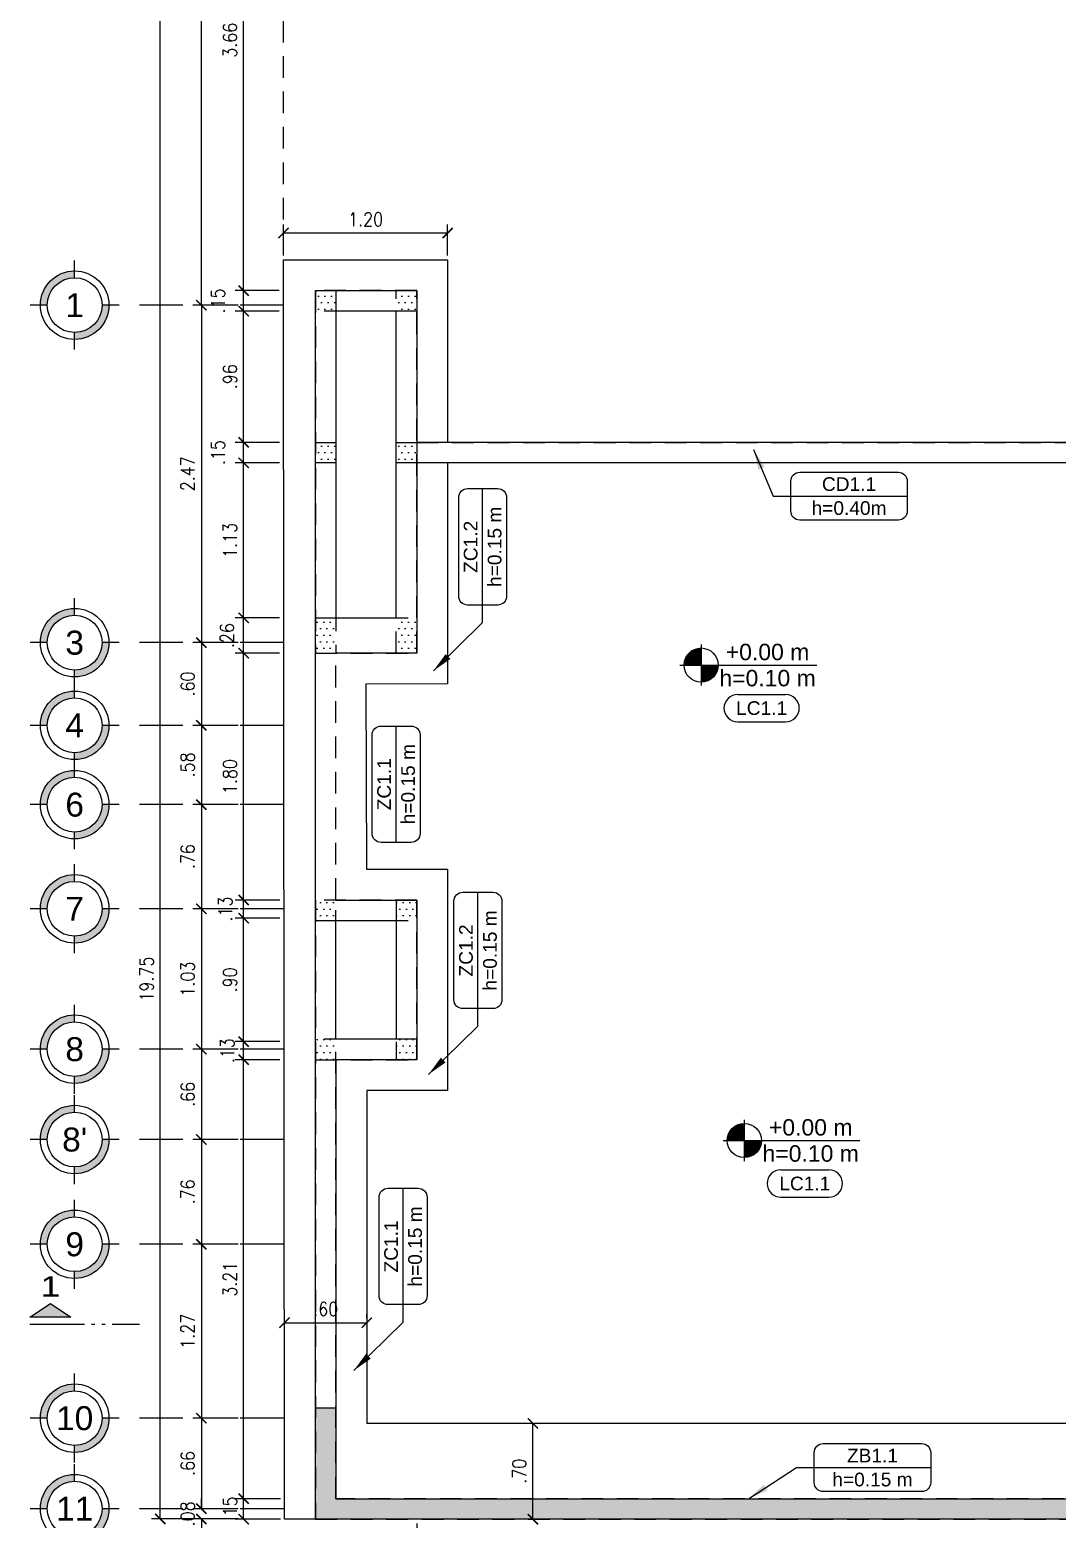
# Model space of a CAD drawing. Header units: millimetres. Extents: x -2.2 to 45.5, y -6.4 to 21.6.
# Drawn here: x -2.19 to 5.31, y -0.07 to 10.8 of the extents above; entities that cross this region are included whole.
import ezdxf
from ezdxf.enums import TextEntityAlignment as Align

# ---------------------------------------------------------------- set-up
doc = ezdxf.new("R2010")
doc.units = ezdxf.units.MM
doc.header["$LTSCALE"] = 0.05
doc.linetypes.add('DASHDOT2', pattern=[12.7, 6.35, -3.175, 0, -3.175])
doc.linetypes.add('HIDDEN2', pattern=[4.7625, 3.175, -1.5875])
for name, color, linetype in [('ACOTADO', 2, 'Continuous'), ('CANT_INVIS', 2, 'HIDDEN2'), ('CIMENTACIÓN$0$CANT_VIS', 3, 'Continuous'), ('EJES', 1, 'DASHDOT2'), ('PLANTA BAJA$0$CONT_CORTE', 2, 'HIDDEN2'), ('PLANTA BAJA$0$PRETIL', 2, 'HIDDEN2'), ('TXT_IND', 2, 'Continuous')]:
    doc.layers.add(name, color=color, linetype=linetype)
doc.styles.add('ACOTAMIENTOS', font='romans.shx', dxfattribs={"width": 0.85})
doc.styles.add('ARIAL', font='arial.ttf')
doc.styles.get("Standard").update_dxf_attribs({"font": 'romans.shx'})
doc.dimstyles.new('ACOTA_50', dxfattribs={"dimscale": 0.05, "dimtxt": 2, "dimasz": 1.5, "dimexe": 1.25, "dimexo": 0.625, "dimgap": 1, "dimtad": 1, "dimzin": 4, "dimdsep": 46, "dimtxsty": 'ACOTAMIENTOS', "dimblk1": 'ARCHTICK', "dimblk2": 'ARCHTICK', "dimsah": 1, "dimcen": 1.5, "dimclrd": 1, "dimclre": 1, "dimclrt": 256, "dimadec": 0, "dimazin": 0, "dimtfac": 1, "dimtofl": 0, "dimtmove": 2, "dimatfit": 3, "dimfxl": 0, "dimtolj": 1, "dimtzin": 0, "dimarcsym": 0})
pattern_1 = [(0, (0.00875, 0), (0.0238125, 0.047625), [0, -0.047625])]
pattern_2 = [(0, (0.0325, 0), (0.0238125, 0.047625), [0, -0.047625])]

# ---------------------------------------------------------------- blocks, each defined once
blk = doc.blocks.new('EJE')
at = {"layer": 'EJES', "linetype": 'Continuous'}
for points in [[(-0.25, 0), (-0.2, 0, -0.414214), (0, 0.2), (0, 0.25, 0.414214)], [(0.25, 0), (0.2, 0, -0.414214), (0, -0.2), (0, -0.25, 0.414214)]]:
    blk.add_hatch(color=256, dxfattribs=at).paths.add_polyline_path(points)
at = {"layer": 'EJES', "color": 1, "linetype": 'Continuous'}
for p, q in [((0, 0.2), (0, 0.325)), ((-0.2, 0), (-0.325, 0)), ((0.325, 0), (0.2, 0)), ((0, -0.325), (0, -0.2))]:
    blk.add_line(p, q, dxfattribs=at)
at = {"layer": 'EJES', "color": 3, "linetype": 'Continuous'}
for radius in [0.25, 0.2]:
    blk.add_circle((0, 0), radius, dxfattribs=at)
at = {"layer": 'EJES', "color": 4, "linetype": 'Continuous', "style": 'ARIAL'}
blk.add_attdef('EJE', text='', height=0.175, dxfattribs=at).set_placement((0, 0), align=Align.MIDDLE_CENTER)
blk = doc.blocks.new('_ARCHTICK')
at = {"color": 0, "linetype": 'ByBlock', "const_width": 0.15}
blk.add_lwpolyline([(-0.5, -0.5), (0.5, 0.5)], dxfattribs=at)
blk = doc.blocks.new('*D45')
at = {"layer": 'ACOTADO', "color": 1, "lineweight": -2}
for p, q in [((-0.673, 8.792), (-1.004, 8.792)), ((-0.941, 8.792), (-0.941, 6.327)), ((-0.673, 6.327), (-1.004, 6.327))]:
    blk.add_line(p, q, dxfattribs=at)
at = {"layer": 'DEFPOINTS', "color": 0}
for p in [(-0.641, 8.792), (-0.941, 6.327), (-0.641, 6.327)]:
    blk.add_point(p, dxfattribs=at)
at = {"layer": 'ACOTADO', "color": 1, "lineweight": -2, "xscale": 0.07500000000000001, "yscale": 0.07500000000000001, "zscale": 0.07500000000000001}
for p, rotation in [((-0.941, 8.792), 90), ((-0.941, 6.327), 270)]:
    blk.add_blockref('_ARCHTICK', p, dxfattribs=dict(at, rotation=rotation))
at = {"layer": 'ACOTADO', "insert": (-1.041, 7.56), "char_height": 0.1, "attachment_point": 5, "rotation": 90, "style": 'ACOTAMIENTOS'}
blk.add_mtext('\\A1;2.47', dxfattribs=at)
blk = doc.blocks.new('*D46')
at = {"layer": 'ACOTADO', "color": 1, "lineweight": -2}
for p, q in [((-0.673, 6.327), (-1.004, 6.327)), ((-0.941, 6.327), (-0.941, 5.723)), ((-0.673, 5.723), (-1.004, 5.723))]:
    blk.add_line(p, q, dxfattribs=at)
at = {"layer": 'DEFPOINTS', "color": 0}
for p in [(-0.641, 6.327), (-0.941, 5.723), (-0.641, 5.723)]:
    blk.add_point(p, dxfattribs=at)
at = {"layer": 'ACOTADO', "color": 1, "lineweight": -2, "xscale": 0.07500000000000001, "yscale": 0.07500000000000001, "zscale": 0.07500000000000001}
for p, rotation in [((-0.941, 6.327), 90), ((-0.941, 5.723), 270)]:
    blk.add_blockref('_ARCHTICK', p, dxfattribs=dict(at, rotation=rotation))
at = {"layer": 'ACOTADO', "insert": (-1.041, 6.025), "char_height": 0.1, "attachment_point": 5, "rotation": 90, "style": 'ACOTAMIENTOS'}
blk.add_mtext('\\A1;.60', dxfattribs=at)
blk = doc.blocks.new('*D47')
at = {"layer": 'ACOTADO', "color": 1, "lineweight": -2}
for p, q in [((-0.673, 5.723), (-1.004, 5.723)), ((-0.941, 5.723), (-0.941, 5.144)), ((-0.673, 5.144), (-1.004, 5.144))]:
    blk.add_line(p, q, dxfattribs=at)
at = {"layer": 'DEFPOINTS', "color": 0}
for p in [(-0.641, 5.723), (-0.941, 5.144), (-0.641, 5.144)]:
    blk.add_point(p, dxfattribs=at)
at = {"layer": 'ACOTADO', "color": 1, "lineweight": -2, "xscale": 0.07500000000000001, "yscale": 0.07500000000000001, "zscale": 0.07500000000000001}
for p, rotation in [((-0.941, 5.723), 90), ((-0.941, 5.144), 270)]:
    blk.add_blockref('_ARCHTICK', p, dxfattribs=dict(at, rotation=rotation))
at = {"layer": 'ACOTADO', "insert": (-1.041, 5.434), "char_height": 0.1, "attachment_point": 5, "rotation": 90, "style": 'ACOTAMIENTOS'}
blk.add_mtext('\\A1;.58', dxfattribs=at)
blk = doc.blocks.new('*D48')
at = {"layer": 'ACOTADO', "color": 1, "lineweight": -2}
for p, q in [((-0.673, 5.144), (-1.004, 5.144)), ((-0.941, 5.144), (-0.941, 4.383)), ((-0.673, 4.383), (-1.004, 4.383))]:
    blk.add_line(p, q, dxfattribs=at)
at = {"layer": 'DEFPOINTS', "color": 0}
for p in [(-0.641, 5.144), (-0.941, 4.383), (-0.641, 4.383)]:
    blk.add_point(p, dxfattribs=at)
at = {"layer": 'ACOTADO', "color": 1, "lineweight": -2, "xscale": 0.07500000000000001, "yscale": 0.07500000000000001, "zscale": 0.07500000000000001}
for p, rotation in [((-0.941, 5.144), 90), ((-0.941, 4.383), 270)]:
    blk.add_blockref('_ARCHTICK', p, dxfattribs=dict(at, rotation=rotation))
at = {"layer": 'ACOTADO', "insert": (-1.041, 4.764), "char_height": 0.1, "attachment_point": 5, "rotation": 90, "style": 'ACOTAMIENTOS'}
blk.add_mtext('\\A1;.76', dxfattribs=at)
blk = doc.blocks.new('*D49')
at = {"layer": 'ACOTADO', "color": 1, "lineweight": -2}
for p, q in [((-0.673, 4.383), (-1.004, 4.383)), ((-0.941, 4.383), (-0.941, 3.358)), ((-0.673, 3.358), (-1.004, 3.358))]:
    blk.add_line(p, q, dxfattribs=at)
at = {"layer": 'DEFPOINTS', "color": 0}
for p in [(-0.641, 4.383), (-0.941, 3.358), (-0.641, 3.358)]:
    blk.add_point(p, dxfattribs=at)
at = {"layer": 'ACOTADO', "color": 1, "lineweight": -2, "xscale": 0.07500000000000001, "yscale": 0.07500000000000001, "zscale": 0.07500000000000001}
for p, rotation in [((-0.941, 4.383), 90), ((-0.941, 3.358), 270)]:
    blk.add_blockref('_ARCHTICK', p, dxfattribs=dict(at, rotation=rotation))
at = {"layer": 'ACOTADO', "insert": (-1.041, 3.87), "char_height": 0.1, "attachment_point": 5, "rotation": 90, "style": 'ACOTAMIENTOS'}
blk.add_mtext('\\A1;1.03', dxfattribs=at)
blk = doc.blocks.new('*D50')
at = {"layer": 'ACOTADO', "color": 1, "lineweight": -2}
for p, q in [((-0.673, 3.358), (-1.004, 3.358)), ((-0.941, 3.358), (-0.941, 2.698)), ((-0.673, 2.698), (-1.004, 2.698))]:
    blk.add_line(p, q, dxfattribs=at)
at = {"layer": 'DEFPOINTS', "color": 0}
for p in [(-0.641, 3.358), (-0.941, 2.698), (-0.641, 2.698)]:
    blk.add_point(p, dxfattribs=at)
at = {"layer": 'ACOTADO', "color": 1, "lineweight": -2, "xscale": 0.07500000000000001, "yscale": 0.07500000000000001, "zscale": 0.07500000000000001}
for p, rotation in [((-0.941, 3.358), 90), ((-0.941, 2.698), 270)]:
    blk.add_blockref('_ARCHTICK', p, dxfattribs=dict(at, rotation=rotation))
at = {"layer": 'ACOTADO', "insert": (-1.041, 3.028), "char_height": 0.1, "attachment_point": 5, "rotation": 90, "style": 'ACOTAMIENTOS'}
blk.add_mtext('\\A1;.66', dxfattribs=at)
blk = doc.blocks.new('*D51')
at = {"layer": 'ACOTADO', "color": 1, "lineweight": -2}
for p, q in [((-0.673, 2.698), (-1.004, 2.698)), ((-0.941, 2.698), (-0.941, 1.933)), ((-0.673, 1.933), (-1.004, 1.933))]:
    blk.add_line(p, q, dxfattribs=at)
at = {"layer": 'DEFPOINTS', "color": 0}
for p in [(-0.641, 2.698), (-0.941, 1.933), (-0.641, 1.933)]:
    blk.add_point(p, dxfattribs=at)
at = {"layer": 'ACOTADO', "color": 1, "lineweight": -2, "xscale": 0.07500000000000001, "yscale": 0.07500000000000001, "zscale": 0.07500000000000001}
for p, rotation in [((-0.941, 2.698), 90), ((-0.941, 1.933), 270)]:
    blk.add_blockref('_ARCHTICK', p, dxfattribs=dict(at, rotation=rotation))
at = {"layer": 'ACOTADO', "insert": (-1.041, 2.316), "char_height": 0.1, "attachment_point": 5, "rotation": 90, "style": 'ACOTAMIENTOS'}
blk.add_mtext('\\A1;.76', dxfattribs=at)
blk = doc.blocks.new('*D52')
at = {"layer": 'ACOTADO', "color": 1, "lineweight": -2}
for p, q in [((-0.673, 1.933), (-1.004, 1.933)), ((-0.941, 1.933), (-0.941, 0.663)), ((-0.673, 0.663), (-1.004, 0.663))]:
    blk.add_line(p, q, dxfattribs=at)
at = {"layer": 'DEFPOINTS', "color": 0}
for p in [(-0.641, 1.933), (-0.941, 0.663), (-0.641, 0.663)]:
    blk.add_point(p, dxfattribs=at)
at = {"layer": 'ACOTADO', "color": 1, "lineweight": -2, "xscale": 0.07500000000000001, "yscale": 0.07500000000000001, "zscale": 0.07500000000000001}
for p, rotation in [((-0.941, 1.933), 90), ((-0.941, 0.663), 270)]:
    blk.add_blockref('_ARCHTICK', p, dxfattribs=dict(at, rotation=rotation))
at = {"layer": 'ACOTADO', "insert": (-1.041, 1.298), "char_height": 0.1, "attachment_point": 5, "rotation": 90, "style": 'ACOTAMIENTOS'}
blk.add_mtext('\\A1;1.27', dxfattribs=at)
blk = doc.blocks.new('*D53')
at = {"layer": 'ACOTADO', "color": 1, "lineweight": -2}
for p, q in [((-0.673, 0.663), (-1.004, 0.663)), ((-0.941, 0.663), (-0.941, 0.002)), ((-0.673, 0.002), (-1.004, 0.002))]:
    blk.add_line(p, q, dxfattribs=at)
at = {"layer": 'DEFPOINTS', "color": 0}
for p in [(-0.641, 0.663), (-0.941, 0.002), (-0.641, 0.002)]:
    blk.add_point(p, dxfattribs=at)
at = {"layer": 'ACOTADO', "color": 1, "lineweight": -2, "xscale": 0.07500000000000001, "yscale": 0.07500000000000001, "zscale": 0.07500000000000001}
for p, rotation in [((-0.941, 0.663), 90), ((-0.941, 0.002), 270)]:
    blk.add_blockref('_ARCHTICK', p, dxfattribs=dict(at, rotation=rotation))
at = {"layer": 'ACOTADO', "insert": (-1.041, 0.332), "char_height": 0.1, "attachment_point": 5, "rotation": 90, "style": 'ACOTAMIENTOS'}
blk.add_mtext('\\A1;.66', dxfattribs=at)
blk = doc.blocks.new('*D54')
at = {"layer": 'ACOTADO', "color": 1, "lineweight": -2}
for p, q in [((-0.673, 0.002), (-1.004, 0.002)), ((-0.941, 0.002), (-0.941, 0.077)), ((-0.673, -0.073), (-1.004, -0.073)), ((-0.941, -0.073), (-0.941, -0.148))]:
    blk.add_line(p, q, dxfattribs=at)
at = {"layer": 'DEFPOINTS', "color": 0}
for p in [(-0.641, 0.002), (-0.941, -0.073), (-0.641, -0.073)]:
    blk.add_point(p, dxfattribs=at)
at = {"layer": 'ACOTADO', "color": 1, "lineweight": -2, "xscale": 0.07500000000000001, "yscale": 0.07500000000000001, "zscale": 0.07500000000000001}
for p, rotation in [((-0.941, 0.002), 270), ((-0.941, -0.073), 90)]:
    blk.add_blockref('_ARCHTICK', p, dxfattribs=dict(at, rotation=rotation))
at = {"layer": 'ACOTADO', "insert": (-1.041, -0.036), "char_height": 0.1, "attachment_point": 5, "rotation": 90, "style": 'ACOTAMIENTOS'}
blk.add_mtext('\\A1;.08', dxfattribs=at)
blk = doc.blocks.new('*D56')
at = {"layer": 'ACOTADO', "color": 1, "lineweight": -2}
for p, q in [((-0.973, 19.675), (-1.304, 19.675)), ((-1.241, -0.073), (-1.241, 19.675)), ((-0.973, -0.073), (-1.304, -0.073))]:
    blk.add_line(p, q, dxfattribs=at)
at = {"layer": 'DEFPOINTS', "color": 0}
for p in [(-1.241, 19.675), (-0.941, 19.675), (-0.941, -0.073)]:
    blk.add_point(p, dxfattribs=at)
at = {"layer": 'ACOTADO', "color": 1, "lineweight": -2, "xscale": 0.07500000000000001, "yscale": 0.07500000000000001, "zscale": 0.07500000000000001}
for p, rotation in [((-1.241, 19.675), 90), ((-1.241, -0.073), 270)]:
    blk.add_blockref('_ARCHTICK', p, dxfattribs=dict(at, rotation=rotation))
at = {"layer": 'ACOTADO', "insert": (-1.341, 3.87), "char_height": 0.1, "attachment_point": 5, "rotation": 90, "style": 'ACOTAMIENTOS'}
blk.add_mtext('\\A1;19.75', dxfattribs=at)
blk = doc.blocks.new('*D71')
at = {"layer": 'ACOTADO', "color": 1, "lineweight": -2}
for p, q in [((-0.673, 19.675), (-1.004, 19.675)), ((-0.941, 8.792), (-0.941, 19.675)), ((-0.673, 8.792), (-1.004, 8.792))]:
    blk.add_line(p, q, dxfattribs=at)
at = {"layer": 'DEFPOINTS', "color": 0}
for p in [(-0.941, 19.675), (-0.641, 19.675), (-0.641, 8.792)]:
    blk.add_point(p, dxfattribs=at)
at = {"layer": 'ACOTADO', "color": 1, "lineweight": -2, "xscale": 0.07500000000000001, "yscale": 0.07500000000000001, "zscale": 0.07500000000000001}
for p, rotation in [((-0.941, 19.675), 90), ((-0.941, 8.792), 270)]:
    blk.add_blockref('_ARCHTICK', p, dxfattribs=dict(at, rotation=rotation))
at = {"layer": 'ACOTADO', "insert": (-1.041, 15.379), "char_height": 0.1, "attachment_point": 5, "rotation": 90, "style": 'ACOTAMIENTOS'}
blk.add_mtext('\\A1;10.88', dxfattribs=at)
blk = doc.blocks.new('*D72')
at = {"layer": 'ACOTADO', "color": 1, "lineweight": -2}
for p, q in [((0.632, -0.106), (0.632, -0.438)), ((12.343, -0.106), (12.343, -0.438)), ((0.632, -0.375), (12.343, -0.375))]:
    blk.add_line(p, q, dxfattribs=at)
at = {"layer": 'DEFPOINTS', "color": 0}
for p in [(0.632, -0.075), (12.343, -0.075), (12.343, -0.375)]:
    blk.add_point(p, dxfattribs=at)
at = {"layer": 'ACOTADO', "color": 1, "lineweight": -2, "xscale": 0.07500000000000001, "yscale": 0.07500000000000001, "zscale": 0.07500000000000001, "rotation": 180}
blk.add_blockref('_ARCHTICK', (0.632, -0.375), dxfattribs=at)
at = {"layer": 'ACOTADO', "color": 1, "lineweight": -2, "xscale": 0.07500000000000001, "yscale": 0.07500000000000001, "zscale": 0.07500000000000001}
blk.add_blockref('_ARCHTICK', (12.343, -0.375), dxfattribs=at)
at = {"layer": 'ACOTADO', "insert": (6.488, -0.275), "char_height": 0.1, "attachment_point": 5, "style": 'ACOTAMIENTOS'}
blk.add_mtext('\\A1;11.71', dxfattribs=at)
blk = doc.blocks.new('CORTE')
at = {"layer": 'TXT_IND'}
blk.add_hatch(color=7, dxfattribs=at).paths.add_polyline_path([(-0.8, 0.05), (-0.5, 0.05), (-0.65, 0.15)])
at = {"layer": 'TXT_IND', "color": 7}
for p, q in [((-0.8, 0), (-0.4, 0)), ((-0.35, 0), (-0.325, 0)), ((-0.275, 0), (-0.25, 0)), ((-0.2, 0), (0, 0))]:
    blk.add_line(p, q, dxfattribs=at)
blk.add_lwpolyline([(-0.8, 0.05), (-0.65, 0.15), (-0.5, 0.05)], close=True, dxfattribs=at)
at = {"layer": 'TXT_IND', "color": 7, "style": 'ARIAL', "text_generation_flag": 6, "width": 1.25}
blk.add_attdef('1', text='', height=0.15, rotation=180, dxfattribs=at).set_placement((-0.65, 0.275), align=Align.MIDDLE_CENTER)
blk = doc.blocks.new('NIVEL-PLANTA')
at = {"layer": 'TXT_IND'}
for points in [[(-0.47, 0), (-0.345, 0), (-0.345, 0.125, 0.414214)], [(-0.345, -0.125, 0.414214), (-0.22, 0), (-0.345, 0)]]:
    blk.add_hatch(color=1, dxfattribs=at).paths.add_polyline_path(points)
for p, q in [((-0.345, 0.15), (-0.345, -0.15)), ((-0.5, 0), (0.5, 0)), ((-0.22, 0), (0.5, 0))]:
    blk.add_line(p, q, dxfattribs=at)
at = {"layer": 'TXT_IND', "color": 3}
blk.add_circle((-0.345, 0), 0.125, dxfattribs=at)
at = {"layer": 'TXT_IND', "style": 'ARIAL'}
blk.add_attdef('NIVEL', text='', height=0.12, dxfattribs=at).set_placement((0.14, 0), align=Align.BOTTOM_CENTER)
at = {"layer": 'TXT_IND', "style": 'ARIAL', "width": 0.95}
blk.add_attdef('PERALTE', text='', height=0.12, dxfattribs=at).set_placement((0.14, -0.191), align=Align.BOTTOM_CENTER)
blk = doc.blocks.new('ETIQUETA')
at = {"layer": 'TXT_IND', "color": 3}
for p, q in [((-0.175, 0.2), (0.175, 0.2)), ((-0.175, 0), (0.175, 0))]:
    blk.add_line(p, q, dxfattribs=at)
for centre, start, end in [((-0.175, 0.1), 90, 270), ((0.175, 0.1), 270, 90)]:
    blk.add_arc(centre, 0.1, start, end, dxfattribs=at)
at = {"layer": 'TXT_IND', "color": 4, "style": 'ARIAL'}
blk.add_attdef('TEXTO', text='', height=0.1, dxfattribs=at).set_placement((0, 0.1), align=Align.MIDDLE_CENTER)
blk = doc.blocks.new('ETZ')
at = {"layer": 'TXT_IND', "color": 1}
blk.add_line((-0.425, 0), (0.425, 0), dxfattribs=at)
at = {"layer": 'TXT_IND', "color": 2}
blk.add_lwpolyline([(-0.36, -0.175, -0.4142136), (-0.425, -0.11), (-0.425, 0.11, -0.4142136), (-0.36, 0.175), (0.36, 0.175, -0.4142136), (0.425, 0.11), (0.425, -0.11, -0.4142136), (0.36, -0.175)], format="xyb", close=True, dxfattribs=at)
at = {"layer": 'TXT_IND', "color": 3, "width": 0.95}
for tag, p in [('ZAPATA', (0, 0.0875)), ('h=', (0, -0.0875))]:
    blk.add_attdef(tag, text='', height=0.1, rotation=0.00023, dxfattribs=at).set_placement(p, align=Align.MIDDLE_CENTER)
blk = doc.blocks.new('*D115')
at = {"layer": 'ACOTADO', "color": 1, "lineweight": -2}
for p, q in [((-0.341, 9.154), (-0.341, 9.381)), ((0.857, 9.154), (0.857, 9.381)), ((-0.341, 9.319), (0.857, 9.319))]:
    blk.add_line(p, q, dxfattribs=at)
at = {"layer": 'DEFPOINTS', "color": 0}
for p in [(0.857, 9.319), (-0.341, 9.123), (0.857, 9.123)]:
    blk.add_point(p, dxfattribs=at)
at = {"layer": 'ACOTADO', "color": 1, "lineweight": -2, "xscale": 0.07500000000000001, "yscale": 0.07500000000000001, "zscale": 0.07500000000000001, "rotation": 180}
blk.add_blockref('_ARCHTICK', (-0.341, 9.319), dxfattribs=at)
at = {"layer": 'ACOTADO', "color": 1, "lineweight": -2, "xscale": 0.07500000000000001, "yscale": 0.07500000000000001, "zscale": 0.07500000000000001}
blk.add_blockref('_ARCHTICK', (0.857, 9.319), dxfattribs=at)
at = {"layer": 'ACOTADO', "insert": (0.258, 9.419), "char_height": 0.1, "attachment_point": 5, "style": 'ACOTAMIENTOS'}
blk.add_mtext('\\A1;1.20', dxfattribs=at)
blk = doc.blocks.new('*D142')
at = {"layer": 'ACOTADO', "color": 1, "lineweight": -2}
for p, q in [((1.449, 0.625), (1.418, 0.625)), ((1.48, -0.075), (1.48, 0.625)), ((1.449, -0.075), (1.418, -0.075))]:
    blk.add_line(p, q, dxfattribs=at)
at = {"layer": 'DEFPOINTS', "color": 0}
for p in [(1.48, 0.625), (1.48, 0.625), (1.48, -0.075)]:
    blk.add_point(p, dxfattribs=at)
at = {"layer": 'ACOTADO', "color": 1, "lineweight": -2, "xscale": 0.07500000000000001, "yscale": 0.07500000000000001, "zscale": 0.07500000000000001}
for p, rotation in [((1.48, 0.625), 90), ((1.48, -0.075), 270)]:
    blk.add_blockref('_ARCHTICK', p, dxfattribs=dict(at, rotation=rotation))
at = {"layer": 'ACOTADO', "insert": (1.38, 0.275), "char_height": 0.1, "attachment_point": 5, "rotation": 90, "style": 'ACOTAMIENTOS'}
blk.add_mtext('\\A1;.70', dxfattribs=at)
blk = doc.blocks.new('*D143')
at = {"layer": 'ACOTADO', "color": 1, "lineweight": -2}
for p, q in [((-0.334, 1.391), (-0.334, 1.422)), ((0.267, 1.391), (0.267, 1.422)), ((-0.334, 1.36), (0.267, 1.36))]:
    blk.add_line(p, q, dxfattribs=at)
at = {"layer": 'DEFPOINTS', "color": 0}
for p in [(-0.334, 1.36), (0.267, 1.36), (0.267, 1.36)]:
    blk.add_point(p, dxfattribs=at)
at = {"layer": 'ACOTADO', "color": 1, "lineweight": -2, "xscale": 0.07500000000000001, "yscale": 0.07500000000000001, "zscale": 0.07500000000000001, "rotation": 180}
blk.add_blockref('_ARCHTICK', (-0.334, 1.36), dxfattribs=at)
at = {"layer": 'ACOTADO', "color": 1, "lineweight": -2, "xscale": 0.07500000000000001, "yscale": 0.07500000000000001, "zscale": 0.07500000000000001}
blk.add_blockref('_ARCHTICK', (0.267, 1.36), dxfattribs=at)
at = {"layer": 'ACOTADO', "insert": (-0.033, 1.46), "char_height": 0.1, "attachment_point": 5, "style": 'ACOTAMIENTOS'}
blk.add_mtext('\\A1;.60', dxfattribs=at)
blk = doc.blocks.new('*D204')
at = {"layer": 'ACOTADO', "color": 1, "lineweight": -2}
for p, q in [((-0.364, 0.075), (-0.695, 0.075)), ((-0.632, -0.075), (-0.632, 0.075)), ((-0.364, -0.075), (-0.695, -0.075))]:
    blk.add_line(p, q, dxfattribs=at)
at = {"layer": 'DEFPOINTS', "color": 0}
for p in [(-0.632, 0.075), (-0.333, 0.075), (-0.333, -0.075)]:
    blk.add_point(p, dxfattribs=at)
at = {"layer": 'ACOTADO', "color": 1, "lineweight": -2, "xscale": 0.07500000000000001, "yscale": 0.07500000000000001, "zscale": 0.07500000000000001}
for p, rotation in [((-0.632, 0.075), 90), ((-0.632, -0.075), 270)]:
    blk.add_blockref('_ARCHTICK', p, dxfattribs=dict(at, rotation=rotation))
at = {"layer": 'ACOTADO', "insert": (-0.731, 0), "char_height": 0.1, "attachment_point": 5, "rotation": 90, "style": 'ACOTAMIENTOS'}
blk.add_mtext('\\A1;.15', dxfattribs=at)
blk = doc.blocks.new('*D205')
at = {"layer": 'ACOTADO', "color": 1, "lineweight": -2}
for p, q in [((-0.367, 3.281), (-0.695, 3.281)), ((-0.632, 0.075), (-0.632, 3.281)), ((-0.364, 0.075), (-0.695, 0.075))]:
    blk.add_line(p, q, dxfattribs=at)
at = {"layer": 'DEFPOINTS', "color": 0}
for p in [(-0.632, 3.281), (-0.336, 3.281), (-0.333, 0.075)]:
    blk.add_point(p, dxfattribs=at)
at = {"layer": 'ACOTADO', "color": 1, "lineweight": -2, "xscale": 0.07500000000000001, "yscale": 0.07500000000000001, "zscale": 0.07500000000000001}
for p, rotation in [((-0.632, 3.281), 90), ((-0.632, 0.075), 270)]:
    blk.add_blockref('_ARCHTICK', p, dxfattribs=dict(at, rotation=rotation))
at = {"layer": 'ACOTADO', "insert": (-0.732, 1.678), "char_height": 0.1, "attachment_point": 5, "rotation": 90, "style": 'ACOTAMIENTOS'}
blk.add_mtext('\\A1;3.21', dxfattribs=at)
blk = doc.blocks.new('*D206')
at = {"layer": 'ACOTADO', "color": 1, "lineweight": -2}
for p, q in [((-0.367, 3.413), (-0.695, 3.413)), ((-0.632, 3.281), (-0.632, 3.413)), ((-0.367, 3.281), (-0.695, 3.281))]:
    blk.add_line(p, q, dxfattribs=at)
at = {"layer": 'DEFPOINTS', "color": 0}
for p in [(-0.632, 3.413), (-0.336, 3.413), (-0.336, 3.281)]:
    blk.add_point(p, dxfattribs=at)
at = {"layer": 'ACOTADO', "color": 1, "lineweight": -2, "xscale": 0.07500000000000001, "yscale": 0.07500000000000001, "zscale": 0.07500000000000001}
for p, rotation in [((-0.632, 3.413), 90), ((-0.632, 3.281), 270)]:
    blk.add_blockref('_ARCHTICK', p, dxfattribs=dict(at, rotation=rotation))
at = {"layer": 'ACOTADO', "insert": (-0.752, 3.347), "char_height": 0.1, "attachment_point": 5, "rotation": 90, "style": 'ACOTAMIENTOS'}
blk.add_mtext('\\A1;.13', dxfattribs=at)
blk = doc.blocks.new('*D207')
at = {"layer": 'ACOTADO', "color": 1, "lineweight": -2}
for p, q in [((-0.368, 4.315), (-0.695, 4.315)), ((-0.632, 3.413), (-0.632, 4.315)), ((-0.367, 3.413), (-0.695, 3.413))]:
    blk.add_line(p, q, dxfattribs=at)
at = {"layer": 'DEFPOINTS', "color": 0}
for p in [(-0.632, 4.315), (-0.337, 4.315), (-0.336, 3.413)]:
    blk.add_point(p, dxfattribs=at)
at = {"layer": 'ACOTADO', "color": 1, "lineweight": -2, "xscale": 0.07500000000000001, "yscale": 0.07500000000000001, "zscale": 0.07500000000000001}
for p, rotation in [((-0.632, 4.315), 90), ((-0.632, 3.413), 270)]:
    blk.add_blockref('_ARCHTICK', p, dxfattribs=dict(at, rotation=rotation))
at = {"layer": 'ACOTADO', "insert": (-0.732, 3.864), "char_height": 0.1, "attachment_point": 5, "rotation": 90, "style": 'ACOTAMIENTOS'}
blk.add_mtext('\\A1;.90', dxfattribs=at)
blk = doc.blocks.new('*D208')
at = {"layer": 'ACOTADO', "color": 1, "lineweight": -2}
for p, q in [((-0.368, 4.447), (-0.695, 4.447)), ((-0.632, 4.315), (-0.632, 4.447)), ((-0.368, 4.315), (-0.695, 4.315))]:
    blk.add_line(p, q, dxfattribs=at)
at = {"layer": 'DEFPOINTS', "color": 0}
for p in [(-0.632, 4.447), (-0.337, 4.447), (-0.337, 4.315)]:
    blk.add_point(p, dxfattribs=at)
at = {"layer": 'ACOTADO', "color": 1, "lineweight": -2, "xscale": 0.07500000000000001, "yscale": 0.07500000000000001, "zscale": 0.07500000000000001}
for p, rotation in [((-0.632, 4.447), 90), ((-0.632, 4.315), 270)]:
    blk.add_blockref('_ARCHTICK', p, dxfattribs=dict(at, rotation=rotation))
at = {"layer": 'ACOTADO', "insert": (-0.766, 4.381), "char_height": 0.1, "attachment_point": 5, "rotation": 90, "style": 'ACOTAMIENTOS'}
blk.add_mtext('\\A1;.13', dxfattribs=at)
blk = doc.blocks.new('*D209')
at = {"layer": 'ACOTADO', "color": 1, "lineweight": -2}
for p, q in [((-0.37, 6.25), (-0.695, 6.25)), ((-0.632, 4.447), (-0.632, 6.25)), ((-0.368, 4.447), (-0.695, 4.447))]:
    blk.add_line(p, q, dxfattribs=at)
at = {"layer": 'DEFPOINTS', "color": 0}
for p in [(-0.632, 6.25), (-0.339, 6.25), (-0.337, 4.447)]:
    blk.add_point(p, dxfattribs=at)
at = {"layer": 'ACOTADO', "color": 1, "lineweight": -2, "xscale": 0.07500000000000001, "yscale": 0.07500000000000001, "zscale": 0.07500000000000001}
for p, rotation in [((-0.632, 6.25), 90), ((-0.632, 4.447), 270)]:
    blk.add_blockref('_ARCHTICK', p, dxfattribs=dict(at, rotation=rotation))
at = {"layer": 'ACOTADO', "insert": (-0.732, 5.349), "char_height": 0.1, "attachment_point": 5, "rotation": 90, "style": 'ACOTAMIENTOS'}
blk.add_mtext('\\A1;1.80', dxfattribs=at)
blk = doc.blocks.new('*D210')
at = {"layer": 'ACOTADO', "color": 1, "lineweight": -2}
for p, q in [((-0.37, 6.508), (-0.695, 6.508)), ((-0.632, 6.25), (-0.632, 6.508)), ((-0.37, 6.25), (-0.695, 6.25))]:
    blk.add_line(p, q, dxfattribs=at)
at = {"layer": 'DEFPOINTS', "color": 0}
for p in [(-0.632, 6.508), (-0.339, 6.508), (-0.339, 6.25)]:
    blk.add_point(p, dxfattribs=at)
at = {"layer": 'ACOTADO', "color": 1, "lineweight": -2, "xscale": 0.07500000000000001, "yscale": 0.07500000000000001, "zscale": 0.07500000000000001}
for p, rotation in [((-0.632, 6.508), 90), ((-0.632, 6.25), 270)]:
    blk.add_blockref('_ARCHTICK', p, dxfattribs=dict(at, rotation=rotation))
at = {"layer": 'ACOTADO', "insert": (-0.753, 6.379), "char_height": 0.1, "attachment_point": 5, "rotation": 90, "style": 'ACOTAMIENTOS'}
blk.add_mtext('\\A1;.26', dxfattribs=at)
blk = doc.blocks.new('*D211')
at = {"layer": 'ACOTADO', "color": 1, "lineweight": -2}
for p, q in [((-0.371, 7.64), (-0.695, 7.64)), ((-0.632, 6.508), (-0.632, 7.64)), ((-0.37, 6.508), (-0.695, 6.508))]:
    blk.add_line(p, q, dxfattribs=at)
at = {"layer": 'DEFPOINTS', "color": 0}
for p in [(-0.632, 7.64), (-0.34, 7.64), (-0.339, 6.508)]:
    blk.add_point(p, dxfattribs=at)
at = {"layer": 'ACOTADO', "color": 1, "lineweight": -2, "xscale": 0.07500000000000001, "yscale": 0.07500000000000001, "zscale": 0.07500000000000001}
for p, rotation in [((-0.632, 7.64), 90), ((-0.632, 6.508), 270)]:
    blk.add_blockref('_ARCHTICK', p, dxfattribs=dict(at, rotation=rotation))
at = {"layer": 'ACOTADO', "insert": (-0.732, 7.074), "char_height": 0.1, "attachment_point": 5, "rotation": 90, "style": 'ACOTAMIENTOS'}
blk.add_mtext('\\A1;1.13', dxfattribs=at)
blk = doc.blocks.new('*D212')
at = {"layer": 'ACOTADO', "color": 1, "lineweight": -2}
for p, q in [((-0.371, 7.79), (-0.695, 7.79)), ((-0.632, 7.64), (-0.632, 7.79)), ((-0.371, 7.64), (-0.695, 7.64))]:
    blk.add_line(p, q, dxfattribs=at)
at = {"layer": 'DEFPOINTS', "color": 0}
for p in [(-0.632, 7.79), (-0.34, 7.79), (-0.34, 7.64)]:
    blk.add_point(p, dxfattribs=at)
at = {"layer": 'ACOTADO', "color": 1, "lineweight": -2, "xscale": 0.07500000000000001, "yscale": 0.07500000000000001, "zscale": 0.07500000000000001}
for p, rotation in [((-0.632, 7.79), 90), ((-0.632, 7.64), 270)]:
    blk.add_blockref('_ARCHTICK', p, dxfattribs=dict(at, rotation=rotation))
at = {"layer": 'ACOTADO', "insert": (-0.82, 7.715), "char_height": 0.1, "attachment_point": 5, "rotation": 90, "style": 'ACOTAMIENTOS'}
blk.add_mtext('\\A1;.15', dxfattribs=at)
blk = doc.blocks.new('*D213')
at = {"layer": 'ACOTADO', "color": 1, "lineweight": -2}
for p, q in [((-0.372, 8.748), (-0.695, 8.748)), ((-0.632, 7.79), (-0.632, 8.748)), ((-0.371, 7.79), (-0.695, 7.79))]:
    blk.add_line(p, q, dxfattribs=at)
at = {"layer": 'DEFPOINTS', "color": 0}
for p in [(-0.632, 8.748), (-0.341, 8.748), (-0.34, 7.79)]:
    blk.add_point(p, dxfattribs=at)
at = {"layer": 'ACOTADO', "color": 1, "lineweight": -2, "xscale": 0.07500000000000001, "yscale": 0.07500000000000001, "zscale": 0.07500000000000001}
for p, rotation in [((-0.632, 8.748), 90), ((-0.632, 7.79), 270)]:
    blk.add_blockref('_ARCHTICK', p, dxfattribs=dict(at, rotation=rotation))
at = {"layer": 'ACOTADO', "insert": (-0.732, 8.269), "char_height": 0.1, "attachment_point": 5, "rotation": 90, "style": 'ACOTAMIENTOS'}
blk.add_mtext('\\A1;.96', dxfattribs=at)
blk = doc.blocks.new('*D214')
at = {"layer": 'ACOTADO', "color": 1, "lineweight": -2}
for p, q in [((-0.373, 8.898), (-0.695, 8.898)), ((-0.632, 8.748), (-0.632, 8.898)), ((-0.372, 8.748), (-0.695, 8.748))]:
    blk.add_line(p, q, dxfattribs=at)
at = {"layer": 'DEFPOINTS', "color": 0}
for p in [(-0.632, 8.898), (-0.341, 8.898), (-0.341, 8.748)]:
    blk.add_point(p, dxfattribs=at)
at = {"layer": 'ACOTADO', "color": 1, "lineweight": -2, "xscale": 0.07500000000000001, "yscale": 0.07500000000000001, "zscale": 0.07500000000000001}
for p, rotation in [((-0.632, 8.898), 90), ((-0.632, 8.748), 270)]:
    blk.add_blockref('_ARCHTICK', p, dxfattribs=dict(at, rotation=rotation))
at = {"layer": 'ACOTADO', "insert": (-0.82, 8.823), "char_height": 0.1, "attachment_point": 5, "rotation": 90, "style": 'ACOTAMIENTOS'}
blk.add_mtext('\\A1;.15', dxfattribs=at)
blk = doc.blocks.new('*D215')
at = {"layer": 'ACOTADO', "color": 1, "lineweight": -2}
for p, q in [((-0.373, 12.557), (-0.695, 12.557)), ((-0.632, 8.898), (-0.632, 12.557)), ((-0.373, 8.898), (-0.695, 8.898))]:
    blk.add_line(p, q, dxfattribs=at)
at = {"layer": 'DEFPOINTS', "color": 0}
for p in [(-0.632, 12.557), (-0.341, 12.557), (-0.341, 8.898)]:
    blk.add_point(p, dxfattribs=at)
at = {"layer": 'ACOTADO', "color": 1, "lineweight": -2, "xscale": 0.07500000000000001, "yscale": 0.07500000000000001, "zscale": 0.07500000000000001}
for p, rotation in [((-0.632, 12.557), 90), ((-0.632, 8.898), 270)]:
    blk.add_blockref('_ARCHTICK', p, dxfattribs=dict(at, rotation=rotation))
at = {"layer": 'ACOTADO', "insert": (-0.732, 10.727), "char_height": 0.1, "attachment_point": 5, "rotation": 90, "style": 'ACOTAMIENTOS'}
blk.add_mtext('\\A1;3.66', dxfattribs=at)
blk = doc.blocks.new('PLANTA BAJA')
at = {"layer": 'PLANTA BAJA$0$PRETIL'}
h = blk.add_hatch(dxfattribs=at)
h.set_pattern_fill('DOTS', color=256, scale=0.03)
h.set_pattern_definition(pattern_1)
h.paths.add_polyline_path([(0.042, 8.898), (-0.108, 8.898), (-0.108, 8.748), (0.042, 8.748)])
h = blk.add_hatch(dxfattribs=at)
h.set_pattern_fill('DOTS', color=256, scale=0.03)
h.paths.add_polyline_path([(0.632, 8.898), (0.482, 8.898), (0.482, 8.748), (0.632, 8.748)])
h = blk.add_hatch(dxfattribs=at)
h.set_pattern_fill('DOTS', color=256, scale=0.03)
h.set_pattern_definition(pattern_1)
h.paths.add_polyline_path([(0.042, 7.79), (-0.108, 7.79), (-0.108, 7.64), (0.042, 7.64)])
h = blk.add_hatch(dxfattribs=at)
h.set_pattern_fill('DOTS', color=256, scale=0.03)
h.paths.add_polyline_path([(0.632, 7.79), (0.482, 7.79), (0.482, 7.64), (0.632, 7.64)])
h = blk.add_hatch(dxfattribs=at)
h.set_pattern_fill('DOTS', color=256, scale=0.03)
h.paths.add_polyline_path([(24.98, 7.382), (24.949, 7.404), (24.846, 7.394), (25.485, 1.314), (25.489, 1.31), (25.485, 1.309), (25.615, 0.075), (24.455, 0.075), (23.322, 0.075), (23.305, 0.24), (23.156, 0.224), (23.171, 0.075), (20.058, 0.075), (20.058, 0.225), (19.908, 0.225), (19.908, 0.075), (16.204, 0.075), (16.204, 0.225), (16.054, 0.225), (16.054, 0.075), (12.493, 0.075), (12.493, 0.736), (12.343, 0.736), (12.343, 0.075), (0.042, 0.075), (0.042, 0.736), (-0.108, 0.736), (-0.108, -0.075), (25.675, -0.075), (25.763, -0.066)])
h = blk.add_hatch(dxfattribs=at)
h.set_pattern_fill('DOTS', color=256, scale=0.03)
h.paths.add_polyline_path([(0.042, 6.508), (-0.108, 6.508), (-0.108, 6.25), (0.042, 6.25)])
h = blk.add_hatch(dxfattribs=at)
h.set_pattern_fill('DOTS', color=256, scale=0.03)
h.paths.add_polyline_path([(0.632, 6.508), (0.482, 6.508), (0.482, 6.25), (0.632, 6.25)])
h = blk.add_hatch(dxfattribs=at)
h.set_pattern_fill('DOTS', color=256, scale=0.03)
h.paths.add_polyline_path([(0.042, 4.447), (-0.108, 4.447), (-0.108, 4.315), (0.042, 4.315)])
h = blk.add_hatch(dxfattribs=at)
h.set_pattern_fill('DOTS', color=256, scale=0.03)
h.set_pattern_definition(pattern_2)
h.paths.add_polyline_path([(0.632, 4.447), (0.482, 4.447), (0.482, 4.297), (0.632, 4.297)])
h = blk.add_hatch(dxfattribs=at)
h.set_pattern_fill('DOTS', color=256, scale=0.03)
h.paths.add_polyline_path([(0.042, 3.431), (-0.108, 3.431), (-0.108, 3.281), (0.042, 3.281)])
h = blk.add_hatch(dxfattribs=at)
h.set_pattern_fill('DOTS', color=256, scale=0.03)
h.set_pattern_definition(pattern_2)
h.paths.add_polyline_path([(0.632, 3.431), (0.482, 3.431), (0.482, 3.281), (0.632, 3.281)])
h = blk.add_hatch(dxfattribs=at)
h.set_pattern_fill('DOTS', color=256, scale=0.03)
h.paths.add_polyline_path([(15.264, 0.075), (12.493, 0.075), (12.493, 0.736), (12.343, 0.736), (12.343, 0.075), (0.042, 0.075), (0.042, 0.736), (-0.108, 0.736), (-0.108, -0.075), (15.264, -0.075)])
at = {"layer": 'PLANTA BAJA$0$CONT_CORTE'}
for p, q in [((0.042, 8.898), (0.042, 6.25)), ((0.482, 6.25), (0.482, 8.898)), ((0.632, 8.748), (-0.108, 8.748)), ((-0.108, 6.508), (0.632, 6.508)), ((-0.108, 4.447), (-0.108, -0.075)), ((0.632, 4.447), (-0.108, 4.447)), ((0.042, 0.075), (0.042, 4.448)), ((0.482, 4.447), (0.482, 3.281)), ((0.632, 3.281), (0.632, 4.447)), ((-0.108, 4.297), (0.632, 4.297)), ((0.632, 3.431), (-0.108, 3.431)), ((-0.108, 3.281), (0.632, 3.281)), ((0.042, 0.736), (-0.108, 0.736)), ((12.343, 0.075), (0.042, 0.075)), ((-0.108, -0.075), (25.675, -0.075))]:
    blk.add_line(p, q, dxfattribs=at)
for points in [[(-0.108, 6.25), (0.632, 6.25), (0.632, 8.898), (-0.108, 8.898)], [(-0.108, 7.79), (0.042, 7.79), (0.042, 7.64), (-0.108, 7.64)], [(0.482, 7.79), (0.632, 7.79), (0.632, 7.64), (0.482, 7.64)]]:
    blk.add_lwpolyline(points, close=True, dxfattribs=at)
at = {"layer": 'PLANTA BAJA$0$PRETIL'}
for p, q in [((0.632, 7.79), (14.632, 7.79)), ((-0.108, 4.447), (-0.108, 6.25)), ((0.042, 4.448), (0.042, 6.25))]:
    blk.add_line(p, q, dxfattribs=at)

msp = doc.modelspace()

# ---------------------------------------------------------------- linework, layer by layer
at = {"layer": 'CANT_INVIS', "color": 6}
msp.add_lwpolyline([(-0.341, 8.9), (-0.341, 19.675), (25.756, 19.673), (25.756, -0.075)], dxfattribs=at)
at = {"layer": 'CIMENTACIÓN$0$CANT_VIS'}
for p, q in [((-0.108, 8.898), (0.632, 8.898)), ((-0.108, -0.075), (-0.108, 8.898)), ((0.632, 8.898), (0.632, 7.79)), ((6.534, 7.79), (0.632, 7.79)), ((0.632, 7.64), (0.632, 6.25)), ((14.632, 7.64), (0.632, 7.64)), ((0.632, 6.25), (0.042, 6.25)), ((0.042, 4.447), (0.632, 4.447)), ((12.118, 0.625), (0.267, 0.625)), ((-0.108, 0.325), (-0.108, 0.325)), ((25.675, -0.075), (-0.333, -0.075))]:
    msp.add_line(p, q, dxfattribs=at)
for points in [[(-0.333, -0.075), (-0.341, 9.123), (0.857, 9.123), (0.857, 7.79)], [(0.482, 7.79), (0.482, 8.748), (0.042, 8.748), (0.042, 6.508), (0.482, 6.508), (0.482, 7.64)], [(0.857, 7.64), (0.857, 6.026), (0.26, 6.023), (0.266, 4.672), (0.857, 4.672)], [(0.857, 4.672), (0.857, 3.056), (0.267, 3.056), (0.267, 0.625)], [(0.632, 4.447), (0.632, 3.281), (0.042, 3.281), (0.042, 0.075), (12.343, 0.075), (12.343, 3.431), (15.114, 3.431)]]:
    msp.add_lwpolyline(points, dxfattribs=at)
msp.add_lwpolyline([(0.042, 4.297), (0.482, 4.297), (0.482, 3.431), (0.042, 3.431)], close=True, dxfattribs=at)
at = {"layer": 'EJES'}
for p, q in [((-0.341, 8.792), (-1.541, 8.792)), ((-0.341, 6.327), (-1.541, 6.327)), ((-0.341, 5.723), (-1.541, 5.723)), ((-0.341, 5.144), (-1.541, 5.144)), ((-0.341, 4.383), (-1.541, 4.383)), ((-0.341, 3.358), (-1.541, 3.358)), ((-0.341, 2.698), (-1.541, 2.698)), ((-0.341, 1.933), (-1.541, 1.933)), ((-0.341, 0.663), (-1.541, 0.663)), ((-0.341, 0.002), (-1.541, 0.002))]:
    msp.add_line(p, q, dxfattribs=at)

# ---------------------------------------------------------------- block references
msp.add_blockref('PLANTA BAJA', (0, 0))
for p, values in [((-1.866, 8.792), {'EJE': '1'}), ((-1.866, 6.327), {'EJE': '3'}), ((-1.866, 5.723), {'EJE': '4'}), ((-1.866, 5.144), {'EJE': '6'}), ((-1.866, 4.383), {'EJE': '7'}), ((-1.866, 3.358), {'EJE': '8'}), ((-1.866, 2.698), {'EJE': "8'"}), ((-1.866, 1.933), {'EJE': '9'}), ((-1.866, 0.663), {'EJE': '10'}), ((-1.866, 0.002), {'EJE': '11'})]:
    msp.add_blockref('EJE', p, dxfattribs=at).add_auto_attribs(values)
at = {"layer": 'TXT_IND'}
ref = msp.add_blockref('ETZ', (3.788, 7.397), dxfattribs=dict(at, rotation=0.0003040868025454622))
ref.add_attrib('ZAPATA', 'CD1.1', dxfattribs={"color": 3, "height": 0.1, "style": 'ARIAL'}).set_placement((3.788, 7.485), align=Align.MIDDLE_CENTER)
ref.add_attrib('h=', 'h=0.40m', dxfattribs={"color": 3, "height": 0.1, "style": 'ARIAL'}).set_placement((3.788, 7.31), align=Align.MIDDLE_CENTER)
ref = msp.add_blockref('ETZ', (1.113, 7.027), dxfattribs=dict(at, rotation=90.00030408680256))
ref.add_attrib('ZAPATA', 'ZC1.2', dxfattribs={"color": 3, "height": 0.1, "rotation": 90, "style": 'ARIAL'}).set_placement((1.025, 7.027), align=Align.MIDDLE_CENTER)
ref.add_attrib('h=', 'h=0.15 m', dxfattribs={"color": 3, "height": 0.1, "rotation": 90, "style": 'ARIAL'}).set_placement((1.2, 7.027), align=Align.MIDDLE_CENTER)
ref = msp.add_blockref('NIVEL-PLANTA', (3.053, 6.163), dxfattribs=at)
ref.add_attrib('NIVEL', '+0.00 m', dxfattribs={"height": 0.12, "style": 'ARIAL'}).set_placement((3.193, 6.163), align=Align.BOTTOM_CENTER)
ref.add_attrib('PERALTE', 'h=0.10 m', dxfattribs={"height": 0.12, "style": 'ARIAL'}).set_placement((3.193, 5.972), align=Align.BOTTOM_CENTER)
for name, p, values in [('ETIQUETA', (3.15, 5.749), {'TEXTO': 'LC1.1'}), ('ETIQUETA', (3.465, 2.277), {'TEXTO': 'LC1.1'}), ('CORTE', (-1.393, 1.35), {'1': '1'})]:
    msp.add_blockref(name, p, dxfattribs=at).add_auto_attribs(values)
ref = msp.add_blockref('ETZ', (0.481, 5.293), dxfattribs=dict(at, rotation=90.00030408680256))
ref.add_attrib('ZAPATA', 'ZC1.1', dxfattribs={"color": 3, "height": 0.1, "rotation": 90, "style": 'ARIAL'}).set_placement((0.393, 5.293), align=Align.MIDDLE_CENTER)
ref.add_attrib('h=', 'h=0.15 m', dxfattribs={"color": 3, "height": 0.1, "rotation": 90, "style": 'ARIAL'}).set_placement((0.568, 5.293), align=Align.MIDDLE_CENTER)
ref = msp.add_blockref('ETZ', (1.078, 4.079), dxfattribs=dict(at, rotation=90.00030408680256))
ref.add_attrib('ZAPATA', 'ZC1.2', dxfattribs={"color": 3, "height": 0.1, "rotation": 90, "style": 'ARIAL'}).set_placement((0.991, 4.079), align=Align.MIDDLE_CENTER)
ref.add_attrib('h=', 'h=0.15 m', dxfattribs={"color": 3, "height": 0.1, "rotation": 90, "style": 'ARIAL'}).set_placement((1.166, 4.079), align=Align.MIDDLE_CENTER)
ref = msp.add_blockref('NIVEL-PLANTA', (3.368, 2.691), dxfattribs=at)
ref.add_attrib('NIVEL', '+0.00 m', dxfattribs={"height": 0.12, "style": 'ARIAL'}).set_placement((3.508, 2.691), align=Align.BOTTOM_CENTER)
ref.add_attrib('PERALTE', 'h=0.10 m', dxfattribs={"height": 0.12, "style": 'ARIAL'}).set_placement((3.508, 2.5), align=Align.BOTTOM_CENTER)
ref = msp.add_blockref('ETZ', (0.532, 1.917), dxfattribs=dict(at, rotation=90.00030408680256))
ref.add_attrib('ZAPATA', 'ZC1.1', dxfattribs={"color": 3, "height": 0.1, "rotation": 90, "style": 'ARIAL'}).set_placement((0.444, 1.917), align=Align.MIDDLE_CENTER)
ref.add_attrib('h=', 'h=0.15 m', dxfattribs={"color": 3, "height": 0.1, "rotation": 90, "style": 'ARIAL'}).set_placement((0.619, 1.917), align=Align.MIDDLE_CENTER)
ref = msp.add_blockref('ETZ', (3.959, 0.302), dxfattribs=dict(at, rotation=0.0003040868025609238))
ref.add_attrib('ZAPATA', 'ZB1.1', dxfattribs={"color": 3, "height": 0.1, "style": 'ARIAL'}).set_placement((3.959, 0.39), align=Align.MIDDLE_CENTER)
ref.add_attrib('h=', 'h=0.15 m', dxfattribs={"color": 3, "height": 0.1, "style": 'ARIAL'}).set_placement((3.959, 0.215), align=Align.MIDDLE_CENTER)

# ---------------------------------------------------------------- dimensions: what is measured, and where the dimension line sits
at = {"layer": 'ACOTADO'}
for base, p1, p2, picture, middle, dimtype in [((-1.241, 19.675), (-0.941, -0.073), (-0.941, 19.675), '*D56', (-1.341, 3.87), 160), ((-0.941, 19.675), (-0.641, 8.792), (-0.641, 19.675), '*D71', (-1.041, 15.379), 160), ((-0.632, 0.075), (-0.333, -0.075), (-0.333, 0.075), '*D204', (-0.731, 0), 161), ((-0.94125197, -0.073089205), (-0.64125197, 0.001910795), (-0.64125197, -0.073089205), '*D54', (-1.04125197, -0.035589205), 160)]:
    dim = msp.add_linear_dim(base=base, p1=p1, p2=p2, angle=90, dimstyle='ACOTA_50', dxfattribs=at)
    dim.commit()
    dim.dimension.update_dxf_attribs({"geometry": picture, "text_midpoint": middle, "dimtype": dimtype})
at = {"layer": 'ACOTADO', "color": 1}
for base, p1, p2, picture, middle in [((-0.632, 12.557), (-0.341, 8.898), (-0.341, 12.557), '*D215', (-0.732, 10.727)), ((-0.632, 8.898), (-0.341, 8.748), (-0.341, 8.898), '*D214', (-0.82, 8.823)), ((-0.632, 8.748), (-0.34, 7.79), (-0.341, 8.748), '*D213', (-0.732, 8.269)), ((-0.632, 7.79), (-0.34, 7.64), (-0.34, 7.79), '*D212', (-0.82, 7.715)), ((-0.632, 7.64), (-0.339, 6.508), (-0.34, 7.64), '*D211', (-0.732, 7.074)), ((-0.632, 6.25), (-0.337, 4.447), (-0.339, 6.25), '*D209', (-0.732, 5.349)), ((-0.632, 4.315), (-0.336, 3.413), (-0.337, 4.315), '*D207', (-0.732, 3.864)), ((-0.632, 3.281), (-0.333, 0.075), (-0.336, 3.281), '*D205', (-0.732, 1.678))]:
    dim = msp.add_linear_dim(base=base, p1=p1, p2=p2, angle=270, dimstyle='ACOTA_50', dxfattribs=at)
    dim.commit()
    dim.dimension.update_dxf_attribs({"geometry": picture, "text_midpoint": middle})
at = {"layer": 'ACOTADO'}
for p1, p2, distance, picture, middle in [((-0.341, 9.123), (0.857, 9.123), 0.196, '*D115', (0.258, 9.419)), ((-0.334, 1.36), (0.267, 1.36), 0, '*D143', (-0.033, 1.46)), ((1.48, -0.075), (1.48, 0.625), 0, '*D142', (1.38, 0.275))]:
    dim = msp.add_aligned_dim(p1=p1, p2=p2, distance=distance, dimstyle='ACOTA_50', dxfattribs=at)
    dim.commit()
    dim.dimension.update_dxf_attribs({"geometry": picture, "text_midpoint": middle})
for base, p1, p2, picture, middle in [((-0.9413, 6.3269), (-0.6413, 8.7923), (-0.6413, 6.3269), '*D45', (-1.0413, 7.5596)), ((-0.941, 5.723), (-0.641, 6.327), (-0.641, 5.723), '*D46', (-1.041, 6.025)), ((-0.941, 5.144), (-0.641, 5.723), (-0.641, 5.144), '*D47', (-1.041, 5.434)), ((-0.941, 4.383), (-0.641, 5.144), (-0.641, 4.383), '*D48', (-1.041, 4.764)), ((-0.94125197, 3.357746893), (-0.64125197, 4.382746893), (-0.64125197, 3.357746893), '*D49', (-1.04125197, 3.870246893)), ((-0.941, 2.698), (-0.641, 3.358), (-0.641, 2.698), '*D50', (-1.041, 3.028)), ((-0.9413, 1.9333), (-0.6413, 2.6979), (-0.6413, 1.9333), '*D51', (-1.0413, 2.3156)), ((-0.941, 0.663), (-0.641, 1.933), (-0.641, 0.663), '*D52', (-1.041, 1.298)), ((-0.941, 0.002), (-0.641, 0.663), (-0.641, 0.002), '*D53', (-1.041, 0.332))]:
    dim = msp.add_linear_dim(base=base, p1=p1, p2=p2, angle=90, dimstyle='ACOTA_50', dxfattribs=at)
    dim.commit()
    dim.dimension.update_dxf_attribs({"geometry": picture, "text_midpoint": middle})
at = {"layer": 'ACOTADO', "color": 1}
for base, p1, p2, picture, middle in [((-0.632, 6.508), (-0.339, 6.25), (-0.339, 6.508), '*D210', (-0.753, 6.379)), ((-0.632, 4.447), (-0.337, 4.315), (-0.337, 4.447), '*D208', (-0.766, 4.381)), ((-0.632, 3.413), (-0.336, 3.281), (-0.336, 3.413), '*D206', (-0.752, 3.347))]:
    dim = msp.add_linear_dim(base=base, p1=p1, p2=p2, angle=270, dimstyle='ACOTA_50', dxfattribs=at)
    dim.commit()
    dim.dimension.update_dxf_attribs({"geometry": picture, "text_midpoint": middle, "dimtype": 160})
at = {"layer": 'ACOTADO'}
dim = msp.add_linear_dim(base=(12.343, -0.375), p1=(0.632, -0.075), p2=(12.343, -0.075), dimstyle='ACOTA_50', dxfattribs=at)
dim.commit()
dim.dimension.update_dxf_attribs({"geometry": '*D72', "text_midpoint": (6.488, -0.275)})

# ---------------------------------------------------------------- leaders
at = {"layer": 'TXT_IND'}
for points in [[(3.091, 7.738), (3.234, 7.397), (3.446, 7.397)], [(0.753, 6.121), (1.113, 6.473), (1.113, 6.686)], [(0.718, 3.174), (1.078, 3.525), (1.078, 3.738)], [(0.172, 1.011), (0.532, 1.363), (0.532, 1.576)], [(3.053, 0.075), (3.405, 0.302), (3.618, 0.302)]]:
    msp.add_leader(points, dimstyle='ACOTA_50', override={"dimasz": 3, "dimgap": 1, "dimtad": 0}, dxfattribs=at)

doc.saveas('drawing.dxf')
